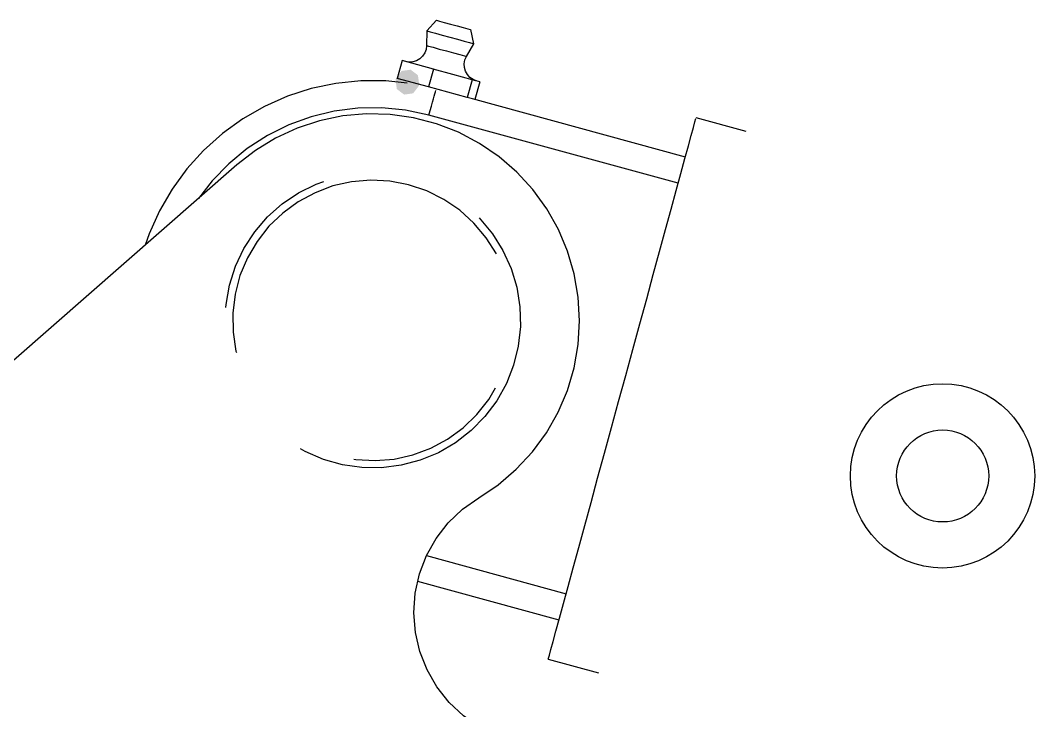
# Model space of a CAD drawing. Extents: x 3 to 592, y 5 to 207.
# Drawn here: x 59.74 to 67.37, y 65.9 to 71.1 of the extents above; entities that cross this region are included whole.
import ezdxf

# ---------------------------------------------------------------- set-up
doc = ezdxf.new("R2010")
doc.units = 0
doc.layers.get('0').update_dxf_attribs({"linetype": 'CONTINUOUS'})

msp = doc.modelspace()

# ---------------------------------------------------------------- hatches: boundary and pattern name
h = msp.add_hatch(color=7)
h.dxf.hatch_style = 2
h.paths.add_polyline_path([(62.563127, 70.659941), (62.604851, 70.714657), (62.673017, 70.724044), (62.727733, 70.68232), (62.737119, 70.614153), (62.733592, 70.600748), (62.691868, 70.546032), (62.623701, 70.536645), (62.568985, 70.578369), (62.559599, 70.646535)])
h = msp.add_hatch(color=7)
h.dxf.hatch_style = 2
h.paths.add_polyline_path([(62.563127, 70.659941), (62.604851, 70.714657), (62.673017, 70.724044), (62.727733, 70.68232), (62.737119, 70.614153), (62.733592, 70.600748), (62.691868, 70.546032), (62.623701, 70.536645), (62.568985, 70.578369), (62.559599, 70.646535)])

# ---------------------------------------------------------------- linework, layer by layer
at = {"color": 7}
for points in [[(62.867575, 71.095976), (62.794198, 71.016601)], [(62.867575, 71.095976), (62.794198, 71.016601)], [(62.867575, 71.095976), (62.8898, 71.089979), (62.925784, 71.080101), (62.97235, 71.067401), (63.022445, 71.053642), (63.068659, 71.040942), (63.103936, 71.031417), (63.122634, 71.026479)], [(62.867575, 71.095976), (62.8898, 71.089979), (62.925784, 71.080101), (62.97235, 71.067401), (63.022445, 71.053642), (63.068659, 71.040942), (63.103936, 71.031417), (63.122634, 71.026479)], [(62.794056, 71.016495), (62.792645, 70.905723)], [(62.794056, 71.016495), (62.792645, 70.905723)], [(62.794056, 71.016495), (62.820867, 71.009087), (62.85932, 70.998503), (62.91012, 70.984745), (62.96727, 70.969223), (63.024773, 70.953348), (63.076631, 70.939237), (63.116848, 70.928301), (63.141542, 70.921598)], [(62.794056, 71.016495), (62.820867, 71.009087), (62.85932, 70.998503), (62.91012, 70.984745), (62.96727, 70.969223), (63.024773, 70.953348), (63.076631, 70.939237), (63.116848, 70.928301), (63.141542, 70.921598)], [(63.147787, 70.919904), (63.124856, 71.025738)], [(63.147787, 70.919904), (63.124856, 71.025738)], [(63.092753, 70.823914), (63.147787, 70.919869)], [(63.092753, 70.823914), (63.147787, 70.919869)], [(62.792645, 70.905864), (62.789118, 70.877289), (62.778887, 70.850478), (62.763365, 70.826489), (62.742551, 70.806733), (62.717504, 70.791917), (62.69034, 70.78345), (62.661412, 70.781333), (62.63319, 70.785567)], [(62.792645, 70.905864), (62.789118, 70.877289), (62.778887, 70.850478), (62.763365, 70.826489), (62.742551, 70.806733), (62.717504, 70.791917), (62.69034, 70.78345), (62.661412, 70.781333), (62.63319, 70.785567)], [(62.792645, 70.905864), (62.808167, 70.901631), (62.841329, 70.892458), (62.888248, 70.879758), (62.942576, 70.864942), (62.996551, 70.850125), (63.04347, 70.837425), (63.076984, 70.828253), (63.092154, 70.824019)], [(62.792645, 70.905864), (62.808167, 70.901631), (62.841329, 70.892458), (62.888248, 70.879758), (62.942576, 70.864942), (62.996551, 70.850125), (63.04347, 70.837425), (63.076984, 70.828253), (63.092154, 70.824019)], [(62.609095, 70.792234), (62.572406, 70.658179)], [(62.609095, 70.792234), (62.572406, 70.658179)], [(62.726429, 70.760202), (62.608954, 70.792305)], [(62.726429, 70.760202), (62.608954, 70.792305)], [(63.169059, 70.63934), (63.142248, 70.649924), (63.118965, 70.666504), (63.099562, 70.687671), (63.085804, 70.713071), (63.07769, 70.740588), (63.076279, 70.769162), (63.08157, 70.797385), (63.092859, 70.823843)], [(63.169059, 70.63934), (63.142248, 70.649924), (63.118965, 70.666504), (63.099562, 70.687671), (63.085804, 70.713071), (63.07769, 70.740588), (63.076279, 70.769162), (63.08157, 70.797385), (63.092859, 70.823843)], [(62.843727, 70.72817), (62.726252, 70.760272)], [(62.843727, 70.72817), (62.726252, 70.760272)], [(62.843727, 70.72817), (62.807039, 70.594114)], [(62.843727, 70.72817), (62.807039, 70.594114)], [(62.989742, 70.688306), (62.843692, 70.72817)], [(62.989742, 70.688306), (62.843692, 70.72817)], [(63.135722, 70.648407), (62.989672, 70.688271)], [(63.135722, 70.648407), (62.989672, 70.688271)], [(62.646525, 70.623818), (62.486364, 70.639693), (62.297627, 70.640046), (62.10995, 70.620643), (61.925094, 70.581837), (61.74553, 70.523629), (61.572669, 70.447429), (61.40898, 70.353237), (61.256227, 70.242818), (61.115469, 70.116876), (60.988822, 69.976824), (60.877344, 69.824424), (60.782447, 69.661087), (60.705189, 69.488932), (60.674497, 69.403207)], [(62.646525, 70.623818), (62.486364, 70.639693), (62.297627, 70.640046), (62.10995, 70.620643), (61.925094, 70.581837), (61.74553, 70.523629), (61.572669, 70.447429), (61.40898, 70.353237), (61.256227, 70.242818), (61.115469, 70.116876), (60.988822, 69.976824), (60.877344, 69.824424), (60.782447, 69.661087), (60.705189, 69.488932), (60.674497, 69.403207)], [(62.807144, 70.594185), (62.572547, 70.65839)], [(62.807144, 70.594185), (62.572547, 70.65839)], [(63.135722, 70.648407), (63.099033, 70.514351)], [(63.135722, 70.648407), (63.099033, 70.514351)], [(63.164403, 70.640575), (63.135828, 70.648336)], [(63.164403, 70.640575), (63.135828, 70.648336)], [(63.193083, 70.632743), (63.156394, 70.498688)], [(63.193083, 70.632743), (63.156394, 70.498688)], [(63.193083, 70.632743), (63.164508, 70.640504)], [(63.193083, 70.632743), (63.164508, 70.640504)], [(63.099139, 70.514457), (62.807039, 70.594185)], [(63.099139, 70.514457), (62.807039, 70.594185)], [(62.810813, 70.381918), (62.820691, 70.417549), (62.829511, 70.450004), (62.837272, 70.478579), (62.843974, 70.503979), (62.849972, 70.525499), (62.854911, 70.543491), (62.858791, 70.557954), (62.861613, 70.568538)], [(62.810813, 70.381918), (62.820691, 70.417549), (62.829511, 70.450004), (62.837272, 70.478579), (62.843974, 70.503979), (62.849972, 70.525499), (62.854911, 70.543491), (62.858791, 70.557954), (62.861613, 70.568538)], [(63.137203, 70.50405), (63.099103, 70.514281)], [(63.137203, 70.50405), (63.099103, 70.514281)], [(64.740261, 70.066288), (63.137239, 70.504085)], [(64.740261, 70.066288), (63.137239, 70.504085)], [(62.810813, 70.381918), (62.63513, 70.419313), (62.456272, 70.436952), (62.276708, 70.434482), (62.098555, 70.411904), (61.92393, 70.369571), (61.755302, 70.307835), (61.594788, 70.227754), (61.443799, 70.130035), (61.305158, 70.016088), (61.179922, 69.887324), (61.076911, 69.755738)], [(62.810813, 70.381918), (62.63513, 70.419313), (62.456272, 70.436952), (62.276708, 70.434482), (62.098555, 70.411904), (61.92393, 70.369571), (61.755302, 70.307835), (61.594788, 70.227754), (61.443799, 70.130035), (61.305158, 70.016088), (61.179922, 69.887324), (61.076911, 69.755738)], [(63.184828, 67.500253), (63.332289, 67.600089), (63.467756, 67.716153), (63.588759, 67.846681), (63.694239, 67.990614), (63.782434, 68.145131), (63.852284, 68.309172), (63.903084, 68.479917), (63.933776, 68.6556), (63.944359, 68.8334), (63.934481, 69.0112), (63.904495, 69.186884), (63.854401, 69.357981), (63.785256, 69.522022), (63.697767, 69.677245), (63.592992, 69.821531), (63.472695, 69.952764), (63.337934, 70.069181), (63.190826, 70.169722), (63.033134, 70.252625), (62.866976, 70.317184), (62.694467, 70.361986), (62.518078, 70.387034), (62.339926, 70.39162), (62.162478, 70.375745), (61.987853, 70.339761), (61.818873, 70.284022), (61.656948, 70.209234), (61.504901, 70.116806), (61.364142, 70.007092)], [(63.184828, 67.500253), (63.332289, 67.600089), (63.467756, 67.716153), (63.588759, 67.846681), (63.694239, 67.990614), (63.782434, 68.145131), (63.852284, 68.309172), (63.903084, 68.479917), (63.933776, 68.6556), (63.944359, 68.8334), (63.934481, 69.0112), (63.904495, 69.186884), (63.854401, 69.357981), (63.785256, 69.522022), (63.697767, 69.677245), (63.592992, 69.821531), (63.472695, 69.952764), (63.337934, 70.069181), (63.190826, 70.169722), (63.033134, 70.252625), (62.866976, 70.317184), (62.694467, 70.361986), (62.518078, 70.387034), (62.339926, 70.39162), (62.162478, 70.375745), (61.987853, 70.339761), (61.818873, 70.284022), (61.656948, 70.209234), (61.504901, 70.116806), (61.364142, 70.007092)], [(64.686568, 69.869685), (62.810849, 70.381918)], [(64.686568, 69.869685), (62.810849, 70.381918)], [(63.708492, 66.287968), (63.716606, 66.316895), (63.727894, 66.359581), (63.744475, 66.420259), (63.765994, 66.498929), (63.7921, 66.594531), (63.822792, 66.706362), (63.857364, 66.833362), (63.895817, 66.97412), (63.937797, 67.127579), (63.9826, 67.291973), (64.030225, 67.466245), (64.079967, 67.648631), (64.131472, 67.837015), (64.184389, 68.030337), (64.237658, 68.226129), (64.291633, 68.422979), (64.344903, 68.61877), (64.397819, 68.81174), (64.449325, 69.000476), (64.499067, 69.182862), (64.546692, 69.356781), (64.591494, 69.521529), (64.633475, 69.674987), (64.671928, 69.815745), (64.7065, 69.942745), (64.737192, 70.054576), (64.763297, 70.150179), (64.784464, 70.228848), (64.801397, 70.289526), (64.812686, 70.331859), (64.819389, 70.355848)], [(63.708492, 66.287968), (63.716606, 66.316895), (63.727894, 66.359581), (63.744475, 66.420259), (63.765994, 66.498929), (63.7921, 66.594531), (63.822792, 66.706362), (63.857364, 66.833362), (63.895817, 66.97412), (63.937797, 67.127579), (63.9826, 67.291973), (64.030225, 67.466245), (64.079967, 67.648631), (64.131472, 67.837015), (64.184389, 68.030337), (64.237658, 68.226129), (64.291633, 68.422979), (64.344903, 68.61877), (64.397819, 68.81174), (64.449325, 69.000476), (64.499067, 69.182862), (64.546692, 69.356781), (64.591494, 69.521529), (64.633475, 69.674987), (64.671928, 69.815745), (64.7065, 69.942745), (64.737192, 70.054576), (64.763297, 70.150179), (64.784464, 70.228848), (64.801397, 70.289526), (64.812686, 70.331859), (64.819389, 70.355848)], [(65.198627, 70.257742), (64.820624, 70.360963)], [(65.198627, 70.257742), (64.820624, 70.360963)], [(61.364213, 70.007162), (59.115516, 68.038435)], [(61.364213, 70.007162), (59.115516, 68.038435)], [(61.283246, 68.932786), (61.284203, 68.956414), (61.309956, 69.102817), (61.355111, 69.244281), (61.418611, 69.378336), (61.499397, 69.502867), (61.596058, 69.615403), (61.707183, 69.714181), (61.82995, 69.797083), (61.962947, 69.863053), (62.018651, 69.8819)], [(61.283246, 68.932786), (61.284203, 68.956414), (61.309956, 69.102817), (61.355111, 69.244281), (61.418611, 69.378336), (61.499397, 69.502867), (61.596058, 69.615403), (61.707183, 69.714181), (61.82995, 69.797083), (61.962947, 69.863053), (62.018651, 69.8819)], [(63.318425, 69.336814), (63.24152, 69.458875), (63.149092, 69.568942), (63.0422, 69.665603), (62.923314, 69.747095), (62.794198, 69.8113), (62.657672, 69.857514), (62.516209, 69.884678), (62.372628, 69.892086), (62.229047, 69.880092), (62.088289, 69.848695), (61.953528, 69.798247), (61.826528, 69.730161), (61.710111, 69.645142), (61.606395, 69.545306), (61.517142, 69.432064), (61.444117, 69.307886), (61.388731, 69.174889), (61.352042, 69.035542), (61.334756, 68.892314), (61.336872, 68.748381), (61.358745, 68.605859), (61.361822, 68.595575)], [(63.318425, 69.336814), (63.24152, 69.458875), (63.149092, 69.568942), (63.0422, 69.665603), (62.923314, 69.747095), (62.794198, 69.8113), (62.657672, 69.857514), (62.516209, 69.884678), (62.372628, 69.892086), (62.229047, 69.880092), (62.088289, 69.848695), (61.953528, 69.798247), (61.826528, 69.730161), (61.710111, 69.645142), (61.606395, 69.545306), (61.517142, 69.432064), (61.444117, 69.307886), (61.388731, 69.174889), (61.352042, 69.035542), (61.334756, 68.892314), (61.336872, 68.748381), (61.358745, 68.605859), (61.361822, 68.595575)], [(63.188323, 69.607739), (63.288333, 69.488756), (63.367356, 69.363167)], [(63.188323, 69.607739), (63.288333, 69.488756), (63.367356, 69.363167)], [(63.367356, 69.363167), (63.428739, 69.228053), (63.471778, 69.085883), (63.495061, 68.939481), (63.498942, 68.790961), (63.483067, 68.6435), (63.447436, 68.499214), (63.393108, 68.361278), (63.320789, 68.231808), (63.231889, 68.112922), (63.127819, 68.007089), (63.010697, 67.915719), (62.882286, 67.841283), (62.745056, 67.784486), (62.601828, 67.746386), (62.454367, 67.727689), (62.3062, 67.728747), (62.159092, 67.749561), (62.016217, 67.790131), (61.880044, 67.849044), (61.844083, 67.870721)], [(63.367356, 69.363167), (63.428739, 69.228053), (63.471778, 69.085883), (63.495061, 68.939481), (63.498942, 68.790961), (63.483067, 68.6435), (63.447436, 68.499214), (63.393108, 68.361278), (63.320789, 68.231808), (63.231889, 68.112922), (63.127819, 68.007089), (63.010697, 67.915719), (62.882286, 67.841283), (62.745056, 67.784486), (62.601828, 67.746386), (62.454367, 67.727689), (62.3062, 67.728747), (62.159092, 67.749561), (62.016217, 67.790131), (61.880044, 67.849044), (61.844083, 67.870721)], [(62.245849, 67.791831), (62.261503, 67.788825), (62.405084, 67.781417), (62.548664, 67.793411), (62.689422, 67.824809), (62.824184, 67.875256), (62.951184, 67.943342), (63.0676, 68.028361), (63.171317, 68.128197), (63.26057, 68.241439), (63.31212, 68.329099)], [(62.245849, 67.791831), (62.261503, 67.788825), (62.405084, 67.781417), (62.548664, 67.793411), (62.689422, 67.824809), (62.824184, 67.875256), (62.951184, 67.943342), (63.0676, 68.028361), (63.171317, 68.128197), (63.26057, 68.241439), (63.31212, 68.329099)], [(63.326327, 65.712128), (63.192977, 65.777039), (63.070916, 65.861001), (62.962614, 65.961895), (62.870186, 66.077959), (62.796102, 66.20637), (62.741775, 66.344306), (62.708261, 66.488592), (62.696619, 66.636406), (62.70685, 66.78422), (62.738953, 66.928859), (62.791869, 67.067148), (62.864894, 67.196264), (62.955911, 67.313034), (63.063508, 67.415339), (63.184864, 67.500359)], [(63.326327, 65.712128), (63.192977, 65.777039), (63.070916, 65.861001), (62.962614, 65.961895), (62.870186, 66.077959), (62.796102, 66.20637), (62.741775, 66.344306), (62.708261, 66.488592), (62.696619, 66.636406), (62.70685, 66.78422), (62.738953, 66.928859), (62.791869, 67.067148), (62.864894, 67.196264), (62.955911, 67.313034), (63.063508, 67.415339), (63.184864, 67.500359)], [(62.791481, 67.066372), (63.842759, 66.779211)], [(62.791481, 67.066372), (63.842759, 66.779211)], [(62.723924, 66.873579), (63.78896, 66.58289)], [(62.723924, 66.873579), (63.78896, 66.58289)], [(63.708492, 66.287968), (64.086244, 66.184814)], [(63.708492, 66.287968), (64.086244, 66.184814)]]:
    msp.add_lwpolyline(points, dxfattribs=at)
for centre, radius in [((66.675423, 67.66627), 0.693561), ((66.675423, 67.66627), 0.693561), ((66.676305, 67.666023), 0.346251), ((66.676305, 67.666023), 0.346251)]:
    msp.add_circle(centre, radius, dxfattribs=at)

doc.saveas('drawing.dxf')
